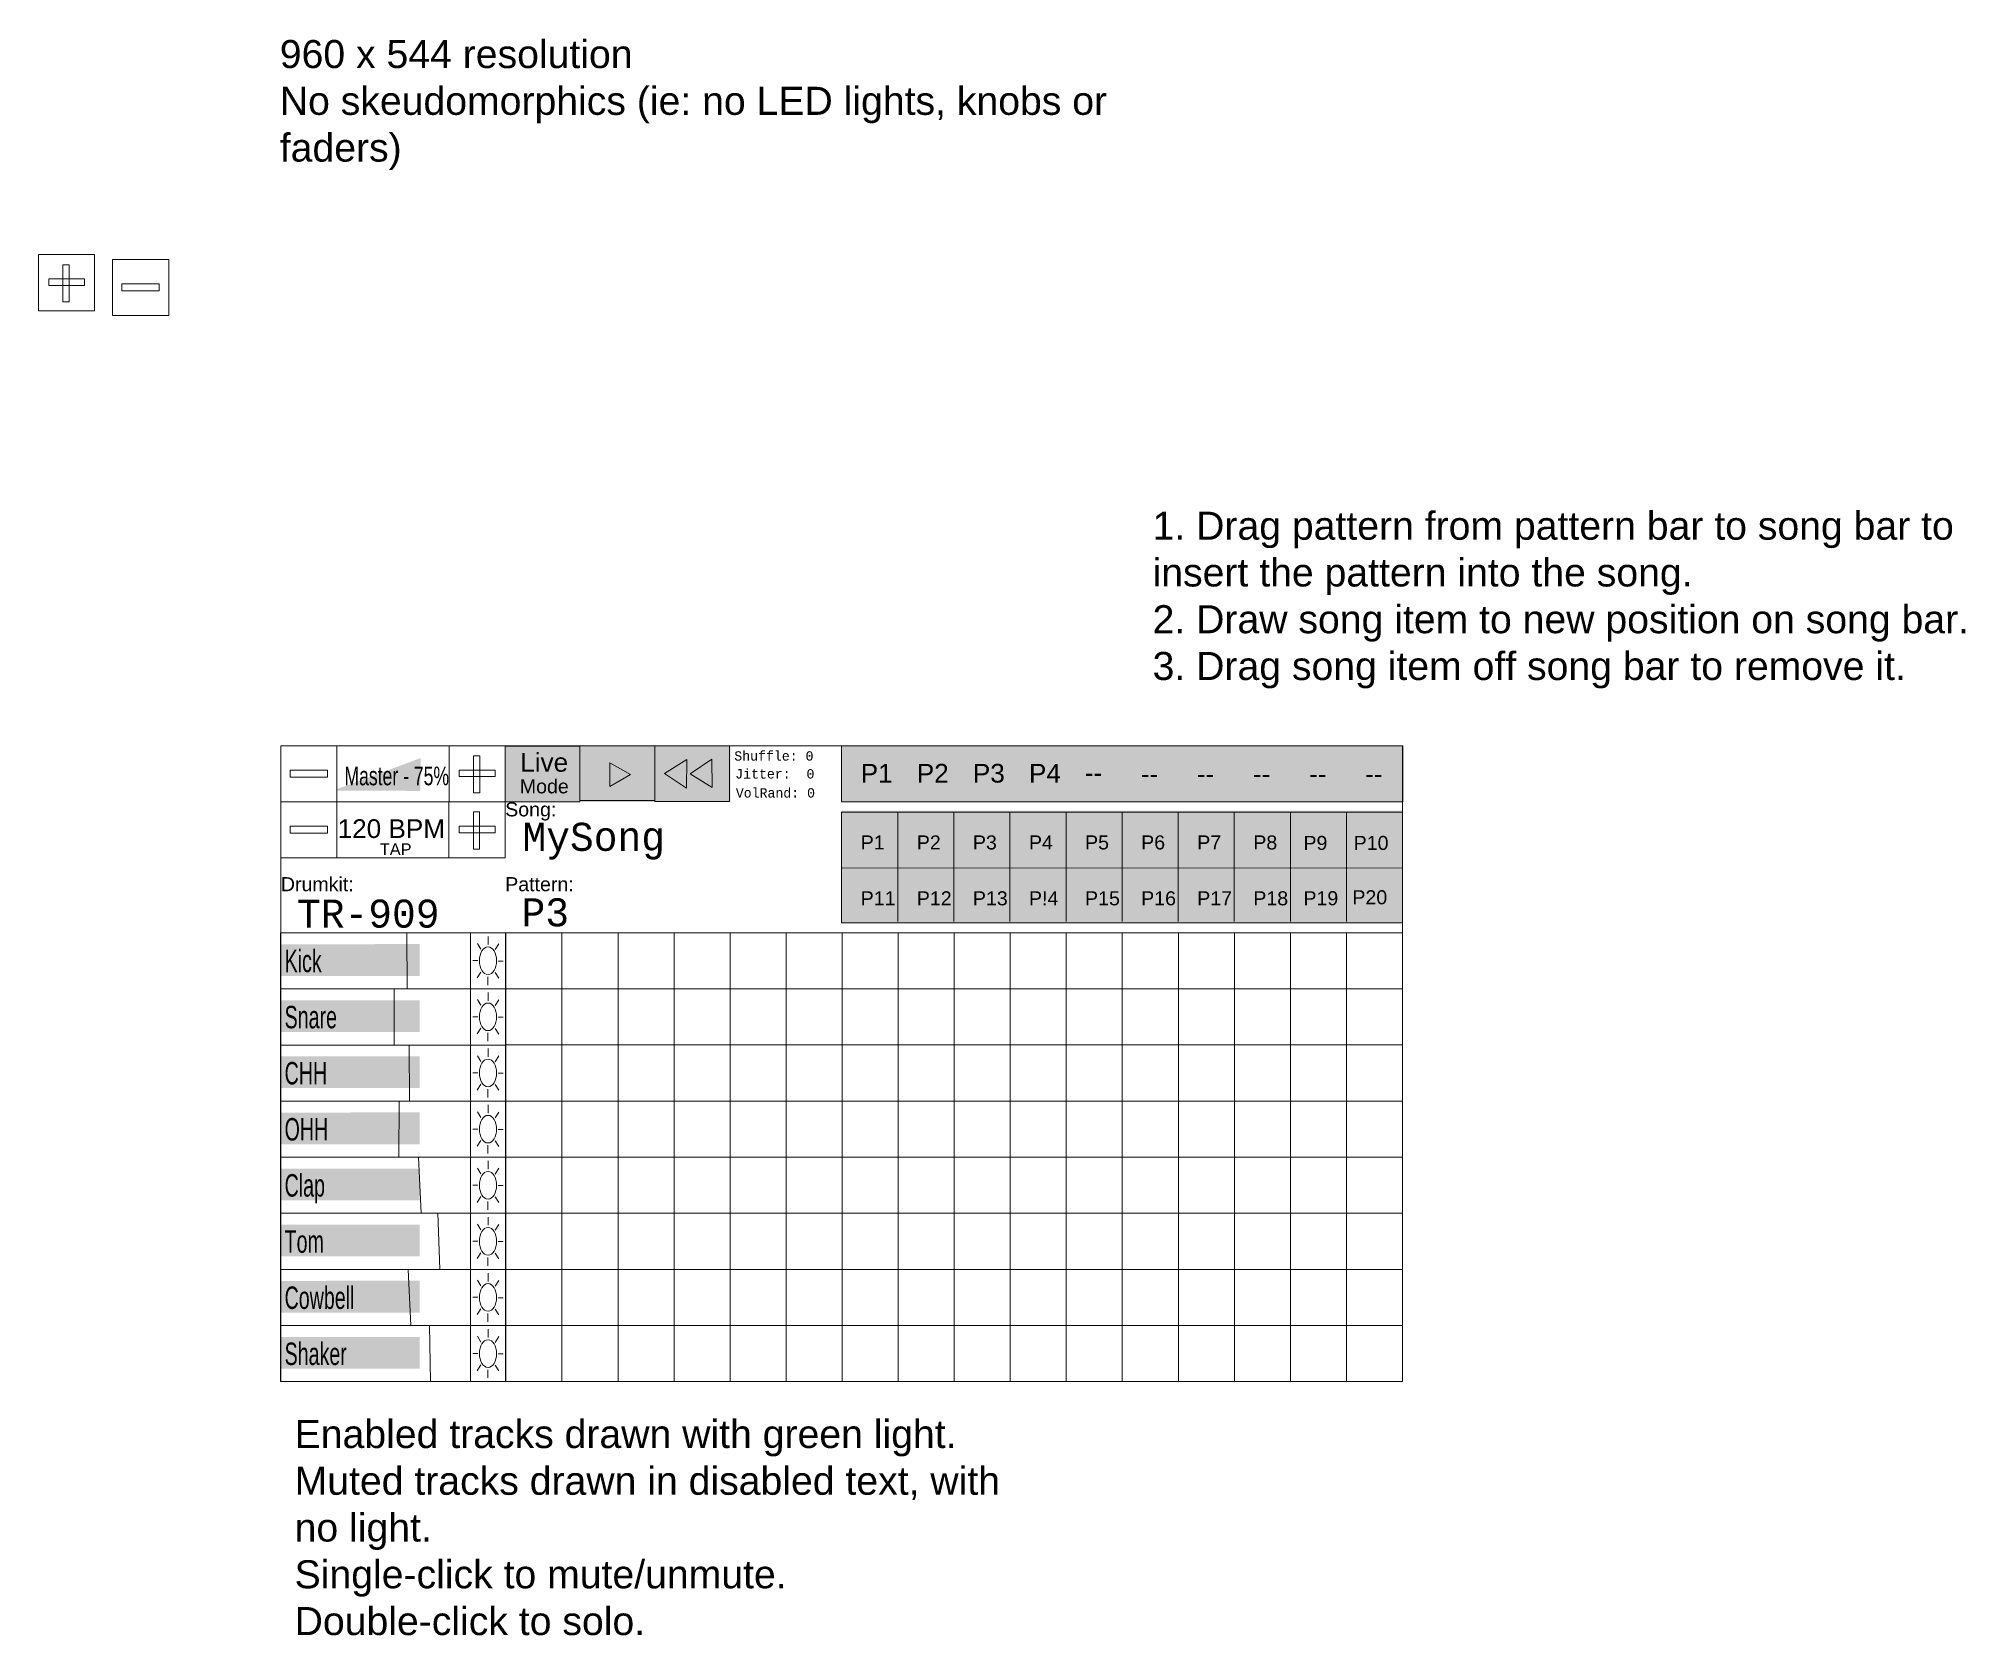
# Model space of a CAD drawing. Header units: millimetres. Extents: x -687 to 962, y -505 to 861.
import ezdxf
from ezdxf.enums import TextEntityAlignment as Align

# ---------------------------------------------------------------- set-up
doc = ezdxf.new("R2010")
doc.units = ezdxf.units.MM
doc.styles.add('DEFAULT', font='arial.ttf')
doc.styles.add('Mono', font='lucon.TTF')

# ---------------------------------------------------------------- blocks, each defined once
blk = doc.blocks.new('light', base_point=(-227.6, 28.3))
at = {"color": 7, "linetype": 'Continuous', "lineweight": 0}
for p, q in [((-227.4, 39.8), (-227.4, 45.6)), ((-239.1, 28.4), (-244.9, 28.4)), ((-235.6, 36.5), (-239.7, 40.6)), ((-219.3, 36.3), (-215.2, 40.4)), ((-216.1, 28.1), (-210.2, 28.1)), ((-235.8, 20.2), (-239.9, 16.1)), ((-227.7, 16.8), (-227.7, 10.9)), ((-219.5, 20), (-215.4, 15.9))]:
    blk.add_line(p, q, dxfattribs=at)
blk.add_circle((-227.6, 28.3), 9.84, dxfattribs=at)
blk = doc.blocks.new('minusbutton', base_point=(-624, 672))
at = {"color": 7, "linetype": 'Continuous', "lineweight": 0, "flags": 128}
for points in [[(-624, 672), (-576, 672), (-576, 624), (-624, 624)], [(-616, 651.1), (-584, 651.1), (-584, 645.2), (-616, 645.2)]]:
    blk.add_lwpolyline(points, close=True, dxfattribs=at)
blk = doc.blocks.new('plusbutton', base_point=(-880, 528))
at = {"color": 7, "linetype": 'Continuous', "lineweight": 0, "flags": 128}
for points in [[(-880, 528), (-832, 528), (-832, 480), (-880, 480)], [(-859.1, 519.4), (-853.8, 519.4), (-853.8, 487.6), (-859.1, 487.6)], [(-871.3, 507.2), (-840.6, 507.2), (-840.6, 501.6), (-871.3, 501.6)]]:
    blk.add_lwpolyline(points, close=True, dxfattribs=at)

msp = doc.modelspace()

# ---------------------------------------------------------------- linework, layer by layer
at = {"color": 7, "linetype": 'Continuous', "lineweight": 0}
for p, q in [((-432, 208), (-288, 208)), ((-432, 208), (-288, 208)), ((48, 199.3), (48, 105.6)), ((96, 199.3), (96, 105.6)), ((144, 199.3), (144, 105.6)), ((192, 199.3), (192, 105.6)), ((240, 199.3), (240, 105.6)), ((288, 199.3), (288, 105.6)), ((336, 199.3), (336, 105.6)), ((384, 199.3), (384, 105.6)), ((432, 199.3), (432, 105.6)), ((-432, 160), (-288, 160)), ((0.3, 151.3), (479.7, 151.6)), ((-480.3, 96.1), (-480.3, -288)), ((-480.3, 96.1), (-287.8, 96.1)), ((-372.2, 95.8), (-371.9, 48.1)), ((-317.8, -288), (-317.8, 96.1)), ((-287.8, -288), (-287.8, 96.1)), ((-287.3, 96.1), (480, 96.1)), ((-287.3, -288), (-287.3, 96.1)), ((-239.4, -288), (-239.4, 96.1)), ((-191.4, -288), (-191.4, 96.1)), ((-143.5, -288), (-143.5, 96.1)), ((-95.5, -288), (-95.5, 96.1)), ((-47.6, -288), (-47.6, 96.1)), ((0.4, -288), (0.4, 96.1)), ((48.4, -288), (48.4, 96.1)), ((96.3, -288), (96.3, 96.1)), ((144.3, -288), (144.3, 96.1)), ((192.2, -288), (192.2, 96.1)), ((240.2, -288), (240.2, 96.1)), ((288.2, -288), (288.2, 96.1)), ((336.1, -288), (336.1, 96.1)), ((384.1, -288), (384.1, 96.1)), ((432, -288), (432, 96.1)), ((480, 96.1), (480, -288)), ((-480.3, 48.1), (-287.8, 48.1)), ((-383, 48.1), (-383, 0)), ((-287.3, 48.1), (480, 48.1)), ((-480.3, 0), (-287.8, 0)), ((-370.3, 0), (-369.9, -48)), ((-287.3, 0.1), (480, 0.1)), ((-480.3, -48), (-287.8, -48)), ((-378.6, -48), (-379, -96)), ((-287.3, -48), (480, -48)), ((-480.3, -96), (-287.8, -96)), ((-362.3, -96), (-359.9, -144)), ((-287.3, -96), (480, -96)), ((-480.3, -144), (-287.8, -144)), ((-345.6, -144), (-344, -192)), ((-287.3, -144), (480, -144)), ((-480.3, -192), (-287.8, -192)), ((-371.1, -192), (-368.7, -240)), ((-287.3, -192), (480, -192)), ((-480.3, -240), (-287.8, -240)), ((-352.8, -240), (-352, -288)), ((-287.3, -240), (480, -240)), ((-480.3, -288), (-287.8, -288)), ((480, -288), (-287.3, -288))]:
    msp.add_line(p, q, dxfattribs=at)
at = {"color": 7, "linetype": 'Continuous', "lineweight": 0, "flags": 128}
for points in [[(-480, 256), (480, 256), (480, -288), (-480, -288)], [(-287.9, 255.7), (-224, 255.8), (-224, 208), (-287.9, 207.9)], [(-224.2, 256), (-160, 256), (-160, 209.1), (-224.2, 209.1)], [(-159.9, 255.9), (-96.1, 255.9), (-96.1, 208.3), (-159.9, 208.3)], [(-0.1, 256), (480.3, 256), (480.3, 208), (-0.1, 208)], [(-198.4, 241.5), (-198.3, 221.3), (-180.8, 231.4)], [(-132.4, 244.2), (-151.6, 232.3), (-132.8, 219.6)], [(-111.2, 244.5), (-129.8, 231.9), (-110.7, 220.2)], [(-0.2, 199.2), (480.1, 199.2), (480.1, 104.4), (-0.2, 104.4)]]:
    msp.add_lwpolyline(points, close=True, dxfattribs=at)
at = {"color": 9, "linetype": 'Continuous', "lineweight": 0}
msp.add_solid([(-288, 256), (-288, 208), (-95.4, 256), (-95.4, 208)], dxfattribs=at)
at = {"color": 94, "linetype": 'Continuous', "lineweight": 0}
msp.add_solid([(-0.1, 256), (-0.1, 208), (479.9, 256), (479.9, 208)], dxfattribs=at)
at = {"color": 92, "linetype": 'Continuous', "lineweight": 0}
msp.add_solid([(-432.4, 218.7), (-432.1, 217.7), (-360.4, 245.5), (-360.6, 217.4)], dxfattribs=at)
at = {"color": 46, "linetype": 'Continuous', "lineweight": 0}
msp.add_solid([(-0.2, 200.4), (-0.2, 104.3), (479.7, 200.4), (479.7, 104.3)], dxfattribs=at)
at = {"color": 52, "linetype": 'Continuous', "lineweight": 0, "transparency": 33554559}
msp.add_solid([(96, 199.3), (96, 151.4), (144, 199.2), (144, 151.4)], dxfattribs=at)
at = {"color": 82, "linetype": 'Continuous', "lineweight": 0}
for points in [[(-480.3, 86.2), (-480.5, 59.1), (-361.3, 86.3), (-361.3, 59.1)], [(-480.3, 38.2), (-480.5, 11.1), (-361.3, 38.3), (-361.3, 11.1)], [(-480.3, -9.8), (-480.5, -36.9), (-361.3, -9.7), (-361.3, -36.9)], [(-480.3, -57.8), (-480.5, -84.9), (-361.3, -57.7), (-361.3, -84.9)], [(-480.3, -105.8), (-480.5, -132.9), (-361.3, -105.7), (-361.3, -132.9)], [(-480.3, -153.8), (-480.5, -180.9), (-361.3, -153.7), (-361.3, -180.9)], [(-480.3, -201.8), (-480.5, -228.9), (-361.3, -201.7), (-361.3, -228.9)], [(-480.3, -249.8), (-480.5, -276.9), (-361.3, -249.7), (-361.3, -276.9)]]:
    msp.add_solid(points, dxfattribs=at)

# ---------------------------------------------------------------- block references
at = {"color": 7, "linetype": 'Continuous', "lineweight": 0}
for name, p in [('plusbutton', (-687.4, 676.2)), ('minusbutton', (-624, 672)), ('minusbutton', (-480, 256)), ('plusbutton', (-336, 256)), ('minusbutton', (-480, 208)), ('plusbutton', (-336.1, 208))]:
    msp.add_blockref(name, p, dxfattribs=at)
for p, xscale, yscale in [((-302.7, 72.1), 0.7520383696646604, 1.200332187298045), ((-302.7, 24.1), 0.7520383696682984, 1.200332187290769), ((-302.7, -23.9), 0.7520383696646604, 1.200332187287131), ((-302.7, -72), 0.7520383696646604, 1.200332187294407), ((-302.7, -120), 0.7520383696682984, 1.200332187294407), ((-302.7, -168), 0.7520383696646604, 1.200332187294407), ((-302.7, -216), 0.7520383696646604, 1.200332187287131), ((-302.7, -264), 0.7520383696682984, 1.200332187298045)]:
    msp.add_blockref('light', p, dxfattribs=dict(at, xscale=xscale, yscale=yscale))

# ---------------------------------------------------------------- texts
at = {"color": 7, "linetype": 'Continuous', "lineweight": 0, "style": 'DEFAULT'}
for s, height, p in [('Live', 16, (-275.1, 229)), ('Mode', 12, (-275.5, 211.7))]:
    msp.add_text(s, height=height, dxfattribs=at).set_placement(p, align=Align.BOTTOM_LEFT)
at = {"color": 7, "linetype": 'Continuous', "lineweight": 0, "style": 'Mono'}
for s, p in [('Shuffle: 0', (-91.9, 251.3)), ('Jitter:  0', (-91.1, 236)), ('VolRand: 0', (-90.6, 219.7))]:
    msp.add_text(s, height=8, dxfattribs=at).set_placement(p, align=Align.TOP_LEFT)
at = {"color": 7, "linetype": 'Continuous', "lineweight": 0, "style": 'DEFAULT'}
for s, height, width, p in [('Master - 75%', 16, 0.674127, (-425.6, 222.2)), ('Kick', 19.21, 0.626525, (-476.8, 62.3)), ('Snare', 19.21, 0.626525, (-476.8, 14.3)), ('CHH', 19.21, 0.626525, (-476.8, -33.7)), ('OHH', 19.21, 0.626525, (-476.8, -81.7)), ('Clap', 19.21, 0.626525, (-476.8, -129.7)), ('Tom', 19.21, 0.626525, (-476.8, -177.7)), ('Cowbell', 19.21, 0.626525, (-476.8, -225.8)), ('Shaker', 19.21, 0.626525, (-476.8, -273.8))]:
    msp.add_text(s, height=height, dxfattribs=dict(at, width=width)).set_placement(p)
at = {"color": 9, "linetype": 'Continuous', "lineweight": 0, "style": 'DEFAULT'}
for s, height, p in [('P1', 16, (16.3, 224.5)), ('P2', 16, (64.3, 224.5)), ('P4', 16, (160.3, 224.5)), ('--', 16, (208.1, 225)), ('--', 16, (256, 224)), ('--', 16, (304, 224)), ('--', 16, (352, 224)), ('--', 16, (400, 224)), ('--', 16, (448, 224)), ('P1', 12, (16.3, 167.3)), ('P2', 12, (64.3, 167.3)), ('P4', 12, (160.3, 167.3)), ('P5', 12, (208.3, 167.3)), ('P6', 12, (256.3, 167.3)), ('P7', 12, (304.3, 167.3)), ('P8', 12, (352.3, 167.3)), ('P9', 12, (395.2, 166.9)), ('P10', 12, (438.2, 166.9)), ('P20', 12, (437.1, 120.4)), ('P11', 12, (16.3, 119.5)), ('P12', 12, (64.3, 119.5)), ('P13', 12, (112.3, 119.5)), ('P!4', 12, (160.3, 119.5)), ('P15', 12, (208.3, 119.5)), ('P16', 12, (256.3, 119.5)), ('P17', 12, (304.3, 119.5)), ('P18', 12, (352.3, 119.5)), ('P19', 12, (395.2, 119.6))]:
    msp.add_text(s, height=height, dxfattribs=at).set_placement(p)
at = {"color": 7, "linetype": 'Continuous', "lineweight": 0}
for s, height, style, p in [('P3', 16, 'DEFAULT', (112.3, 224.5)), ('120 BPM', 16, 'DEFAULT', (-431.4, 177.1)), ('MySong', 24, 'Mono', (-273.2, 166.1)), ('TAP', 10, 'DEFAULT', (-395.3, 162.5)), ('P3', 12, 'DEFAULT', (112.3, 167.3)), ('TR-909', 24, 'Mono', (-466.2, 100.4)), ('P3', 24, 'Mono', (-274, 101.5))]:
    msp.add_text(s, height=height, dxfattribs=dict(at, style=style)).set_placement(p)
at = {"color": 9, "linetype": 'Continuous', "lineweight": 0, "style": 'DEFAULT'}
for s, p in [('Song:', (-288, 192)), ('Drumkit:', (-480, 128)), ('Pattern:', (-288, 128))]:
    msp.add_text(s, height=12, dxfattribs=at).set_placement(p, align=Align.BOTTOM_LEFT)
at = {"color": 7, "linetype": 'Continuous', "lineweight": 0, "char_height": 24, "attachment_point": 1, "style": 'DEFAULT'}
for s, insert, width in [('960 x 544 resolution\\PNo skeudomorphics (ie: no LED lights, knobs or faders)', (-480.9, 859.8), 736.6), ('1. Drag pattern from pattern bar to song bar to insert the pattern into the song.\\P2. Draw song item to new position on song bar.\\P3. Drag song item off song bar to remove it.', (266.1, 456.3), 753.019), ('Enabled tracks drawn with green light.\\PMuted tracks drawn in disabled text, with no light.\\PSingle-click to mute/unmute.\\PDouble-click to solo.', (-468.2, -320.8), 607.483)]:
    msp.add_mtext(s, dxfattribs=dict(at, insert=insert, width=width))

doc.saveas('drawing.dxf')
